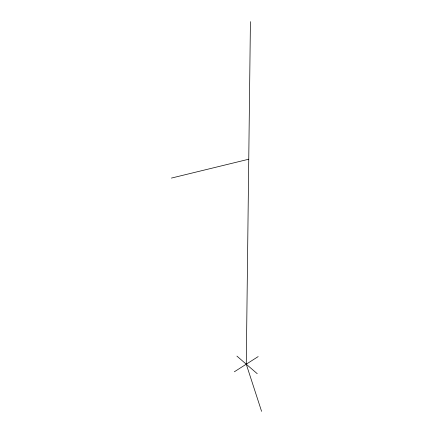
<?xml version="1.0" encoding="UTF-8"?>
<svg xmlns="http://www.w3.org/2000/svg" width="433" height="433" viewBox="0 0 433 433"><rect width="100%" height="100%" fill="white"/><g stroke="black" fill="none" stroke-linecap="round" stroke-linejoin="round"><path stroke-width="0.65" d="M250.426 21.65L246.263 364.191L261.586 411.35M234.35 371.79L258.176 356.592M171.414 178.082L248.753 159.22M236.921 356.105L257.234 373.69"/></g></svg>
